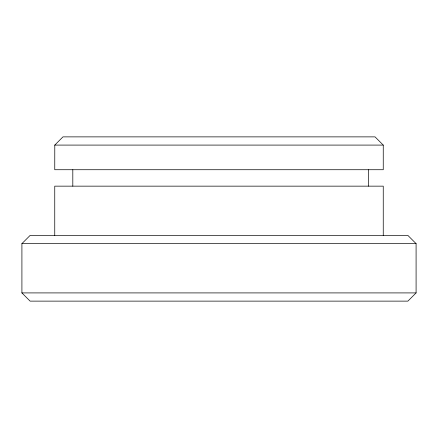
<?xml version="1.0" encoding="UTF-8"?>
<svg xmlns="http://www.w3.org/2000/svg" width="438" height="438" viewBox="0 0 438 438"><rect width="100%" height="100%" fill="white"/><g stroke="black" fill="none" stroke-linecap="round" stroke-linejoin="round"><path stroke-width="0.66" d="M383.255 145.088L383.25 169.725L54.75 169.725L54.788 145.088L62.962 136.875L375.037 136.875L383.255 145.088L54.75 145.088M416.089 292.912L416.089 243.637L407.887 235.425L30.113 235.425L21.911 243.637L21.911 292.912L30.113 301.125L407.887 301.125L416.089 292.912L21.9 292.912M21.9 243.637L416.1 243.637M383.25 235.425L383.25 186.15L54.75 186.15L54.75 235.425M368.462 169.725L368.462 186.15M72.812 169.725L72.812 186.15"/></g></svg>
